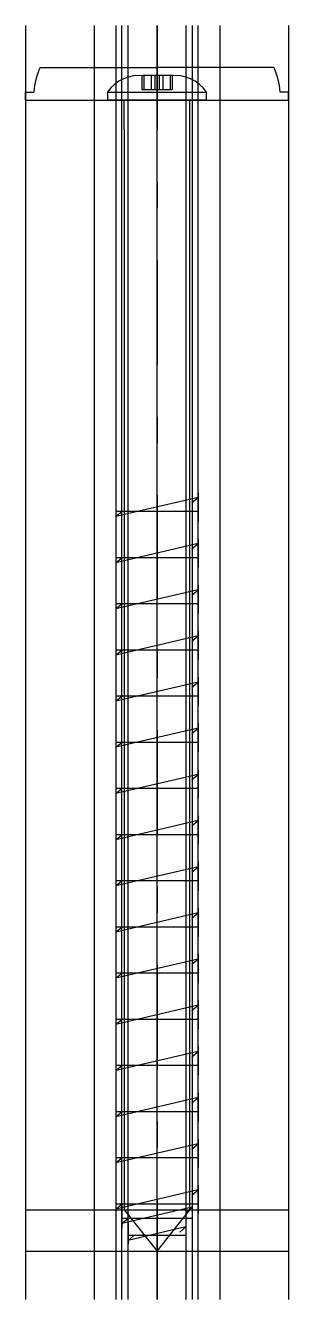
# Model space of a CAD drawing. Extents: x -16 to 16, y -146 to 9.
import ezdxf

# ---------------------------------------------------------------- set-up
doc = ezdxf.new("R2010")
doc.units = 0
doc.linetypes.add('CENTER', pattern=[28.575, 12.7, -6.35, 3.175, -6.35])
doc.layers.get('0').update_dxf_attribs({"linetype": 'CONTINUOUS'})

msp = doc.modelspace()

# ---------------------------------------------------------------- linework, layer by layer
at = {"linetype": 'CONTINUOUS'}
for p, q in [((-16, 9.1), (-16, -145.9)), ((-7.65, 9.1), (-7.65, -145.9)), ((-5, 9.1), (-5, -145.9)), ((-4.26, -145.9), (-4.26, 9.1)), ((-3.52, -145.9), (-3.52, 9.1)), ((0, -145.9), (0, 9.1)), ((3.52, 9.1), (3.52, -145.9)), ((4.26, 9.1), (4.26, -145.9)), ((5, -145.9), (5, 9.1)), ((7.65, 9.1), (7.65, -145.9)), ((16, 9.1), (16, -145.9)), ((-14.2, 4), (0, 4)), ((14.2, 4), (0, 4)), ((-1.84, 3.01), (-1.84, 1.3)), ((2, 3), (-1.68, 3)), ((-1.59, 2.99), (-1.59, 1.3)), ((-0.71, 3), (-0.71, 1.3)), ((-0.25, 3), (-0.25, 1.3)), ((0.25, 3), (0.25, 1.3)), ((0.71, 3), (0.71, 1.3)), ((1.59, 2.99), (1.59, 1.3)), ((1.84, 3), (1.84, 1.3)), ((-16, 0), (-16, 1)), ((-16, 1), (-15, 1)), ((-16, 0), (16, 0)), ((-16, 0), (16, 0)), ((-6, 1), (6, 1)), ((-6, 0), (-6, 1)), ((6, 0), (-6, 0)), ((-4, -3.55), (-4, 0)), ((-4, -3.55), (-4, 0)), ((-1.84, 1.3), (1.84, 1.3)), ((4, -3.55), (4, 0)), ((4, -3.55), (4, 0)), ((6, 1), (6, 0)), ((16, 1), (15, 1)), ((16, 0), (16, 1)), ((-4, -3.55), (-4, -135)), ((4, -135), (4, -3.55)), ((-5, -47.74), (-5, -51.2)), ((0, -51.2), (0, -47.74)), ((5, -47.74), (5, -51.2)), ((5, -48.31), (-5, -50.64)), ((4.25, -48.95), (5, -48.31)), ((-5, -50), (5, -50)), ((-5, -50.64), (-4.25, -50)), ((-5, -53.36), (-5, -56.82)), ((5, -53.93), (-5, -56.26)), ((0, -56.82), (0, -53.36)), ((4.25, -54.57), (5, -53.93)), ((5, -53.36), (5, -56.82)), ((-5, -55.62), (5, -55.62)), ((-5, -56.26), (-4.25, -55.62)), ((-5, -58.97), (-5, -62.43)), ((5, -59.55), (-5, -61.87)), ((0, -62.43), (0, -58.97)), ((4.25, -60.19), (5, -59.55)), ((5, -58.97), (5, -62.43)), ((-5, -61.23), (5, -61.23)), ((-5, -61.87), (-4.25, -61.23)), ((-5, -64.59), (-5, -68.05)), ((0, -68.05), (0, -64.59)), ((5, -64.59), (5, -68.05)), ((5, -65.16), (-5, -67.49)), ((4.25, -65.8), (5, -65.16)), ((-5, -66.85), (5, -66.85)), ((-5, -67.49), (-4.25, -66.85)), ((-5, -70.21), (-5, -73.67)), ((5, -70.78), (-5, -73.11)), ((0, -73.67), (0, -70.21)), ((4.25, -71.42), (5, -70.78)), ((5, -70.21), (5, -73.67)), ((-5, -72.47), (5, -72.47)), ((-5, -73.11), (-4.25, -72.47)), ((-5, -75.82), (-5, -79.28)), ((0, -79.28), (0, -75.82)), ((5, -75.82), (5, -79.28)), ((5, -76.4), (-5, -78.72)), ((4.25, -77.04), (5, -76.4)), ((-5, -78.08), (5, -78.08)), ((-5, -78.72), (-4.25, -78.08)), ((-5, -81.44), (-5, -84.9)), ((5, -82.01), (-5, -84.34)), ((0, -84.9), (0, -81.44)), ((4.25, -82.65), (5, -82.01)), ((5, -81.44), (5, -84.9)), ((-5, -83.7), (5, -83.7)), ((-5, -84.34), (-4.25, -83.7)), ((-5, -87.06), (-5, -90.52)), ((5, -87.63), (-5, -89.96)), ((0, -90.52), (0, -87.06)), ((4.25, -88.27), (5, -87.63)), ((5, -87.06), (5, -90.52)), ((-5, -89.32), (5, -89.32)), ((-5, -89.96), (-4.25, -89.32)), ((-5, -92.67), (-5, -96.13)), ((0, -96.13), (0, -92.67)), ((5, -92.67), (5, -96.13)), ((5, -93.25), (-5, -95.58)), ((4.25, -93.89), (5, -93.25)), ((-5, -94.94), (5, -94.94)), ((-5, -95.58), (-4.25, -94.94)), ((-5, -98.29), (-5, -101.75)), ((5, -98.86), (-5, -101.19)), ((0, -101.75), (0, -98.29)), ((4.25, -99.5), (5, -98.86)), ((5, -98.29), (5, -101.75)), ((-5, -100.55), (5, -100.55)), ((-5, -101.19), (-4.25, -100.55)), ((-5, -103.91), (-5, -107.37)), ((5, -104.48), (-5, -106.81)), ((0, -107.37), (0, -103.91)), ((4.25, -105.12), (5, -104.48)), ((5, -103.91), (5, -107.37)), ((-5, -106.17), (5, -106.17)), ((-5, -106.81), (-4.25, -106.17)), ((-5, -109.52), (-5, -112.99)), ((0, -112.99), (0, -109.52)), ((5, -109.52), (5, -112.99)), ((5, -110.1), (-5, -112.43)), ((4.25, -110.74), (5, -110.1)), ((-5, -111.79), (5, -111.79)), ((-5, -112.43), (-4.25, -111.79)), ((-5, -115.14), (-5, -118.6)), ((5, -115.72), (-5, -118.04)), ((0, -118.6), (0, -115.14)), ((4.25, -116.36), (5, -115.72)), ((5, -115.14), (5, -118.6)), ((-5, -117.4), (5, -117.4)), ((-5, -118.04), (-4.25, -117.4)), ((-5, -120.76), (-5, -124.22)), ((0, -124.22), (0, -120.76)), ((5, -120.76), (5, -124.22)), ((5, -121.33), (-5, -123.66)), ((4.25, -121.97), (5, -121.33)), ((-5, -123.02), (5, -123.02)), ((-5, -123.66), (-4.25, -123.02)), ((-5, -126.38), (-5, -129.84)), ((5, -126.95), (-5, -129.28)), ((0, -129.84), (0, -126.38)), ((4.25, -127.59), (5, -126.95)), ((5, -126.38), (5, -129.84)), ((-5, -128.64), (5, -128.64)), ((-5, -129.28), (-4.25, -128.64)), ((-5, -131.99), (-5, -135.45)), ((5, -132.57), (-5, -134.89)), ((0, -135.45), (0, -131.99)), ((4.25, -133.21), (5, -132.57)), ((5, -131.99), (5, -135.45)), ((-5, -134.25), (5, -134.25)), ((-5, -134.89), (-4.25, -134.25)), ((-4.26, -134.19), (-4.26, -137.14)), ((4.26, -134.67), (-4.26, -136.66)), ((0, -137.14), (0, -134.19)), ((3.51, -135.31), (4.26, -134.67)), ((4.26, -134.19), (4.26, -137.14)), ((-16, -135), (16, -135)), ((-4.26, -136.02), (4.26, -136.02)), ((-4.26, -136.66), (-3.51, -136.02)), ((-4, -135), (0, -140)), ((0, -140), (4, -135)), ((-3.52, -136.67), (-3.52, -139.11)), ((3.52, -137.07), (-3.52, -138.71)), ((0, -139.11), (0, -136.67)), ((2.77, -137.71), (3.52, -137.07)), ((3.52, -136.67), (3.52, -139.11)), ((-3.52, -138.07), (3.52, -138.07)), ((-3.52, -138.71), (-2.77, -138.07)), ((-16, -140), (16, -140))]:
    msp.add_line(p, q, dxfattribs=at)
at = {"linetype": 'CENTER'}
msp.add_line((0, 9.1), (0, -145.9), dxfattribs=at)
at = {"linetype": 'CONTINUOUS'}
for centre, radius, start, end in [((-6.79, 0.42), 8.23, 154.1958, 175.9414), ((6.79, 0.42), 8.23, 4.0586, 25.8042), ((-2.16, -1.64), 4.66, 83.0139, 145.5604), ((2.16, -1.64), 4.66, 34.4396, 96.9861)]:
    msp.add_arc(centre, radius, start, end, dxfattribs=at)

doc.saveas('drawing.dxf')
